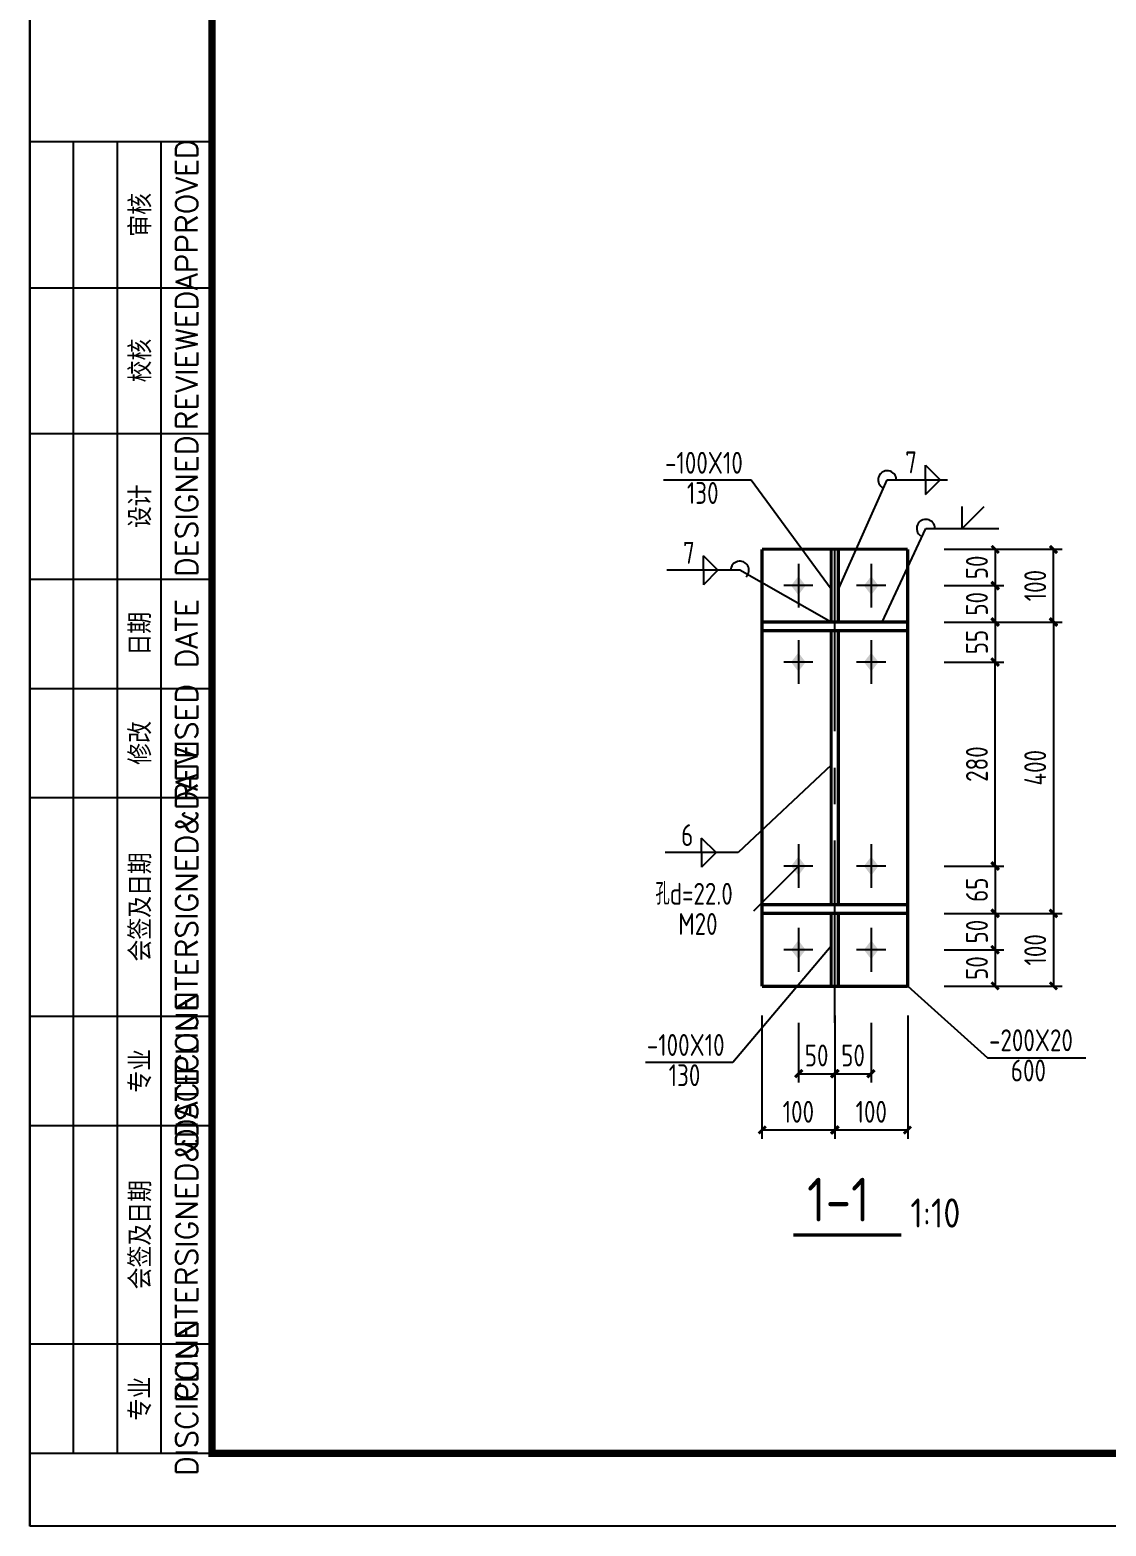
# Model space of a CAD drawing. Header units: millimetres. Extents: x 866309 to 879639, y 39442 to 44891.
# Drawn here: x 878567.9 to 878715.6, y 39448.6 to 39654 of the extents above; entities that cross this region are included whole.
import ezdxf
from ezdxf.enums import TextEntityAlignment as Align

# ---------------------------------------------------------------- set-up
doc = ezdxf.new("R2010")
doc.units = ezdxf.units.MM
doc.header["$LTSCALE"] = 1000
doc.header["$MEASUREMENT"] = 0
for name, pattern in [('2', [11.4, 9, -0.9, 0.6, -0.9]), ('CENTER', [2, 1.25, -0.25, 0.25, -0.25]), ('DOTE', [2.42, 2, -0.2, 0.02, -0.2])]:
    doc.linetypes.add(name, pattern=pattern)
for name, color, linetype in [('10', 7, 'Continuous'), ('1000', 2, 'Continuous'), ('20', 2, 'Continuous'), ('DIM', 7, 'Continuous'), ('DOTE', 1, 'DOTE'), ('中文', 7, 'Continuous'), ('尺寸标注', 7, 'Continuous'), ('焊缝标注', 3, 'Continuous'), ('螺栓孔标注', 253, 'Continuous'), ('轴线', 253, '2'), ('钢板标注', 253, 'Continuous')]:
    doc.layers.add(name, color=color, linetype=linetype)
doc.styles.add('ECEC_TK', font='txt_l.shx', dxfattribs={"bigfont": 'hztxt_l.shx'})
doc.styles.add('GBHZ', font='gbenor.shx', dxfattribs={"width": 0.9, "bigfont": 'gbcbig.shx'})
doc.dimstyles.new('Y10', dxfattribs={"dimscale": 0, "dimtxt": 3, "dimasz": 0.01, "dimexe": 1.2, "dimexo": 1, "dimgap": 1, "dimtad": 1, "dimdec": 0, "dimlfac": 10, "dimzin": 0, "dimdsep": 46, "dimtxsty": 'GBHZ', "dimblk1": 'DX', "dimblk2": 'DX', "dimsah": 1, "dimcen": 0.09, "dimdle": 1, "dimadec": 0, "dimazin": 0, "dimtfac": 1, "dimtdec": 0, "dimtix": 1, "dimtmove": 2, "dimatfit": 3, "dimldrblk": 'DX', "dimfxl": 0, "dimtolj": 1, "dimtzin": 0, "dimarcsym": 0})

# ---------------------------------------------------------------- blocks, each defined once
blk = doc.blocks.new('DX')
at = {"color": 0, "linetype": 'ByBlock', "const_width": 40}
blk.add_lwpolyline([(-54, -51), (46, 49)], dxfattribs=at)
blk = doc.blocks.new('*D2227')
at = {"layer": 'Defpoints', "color": 0, "linetype": 'ByBlock', "transparency": 16777216}
for p in [(878692.65, 39582.73, -3), (878692.35, 39577.73, -3), (878700.35, 39577.73)]:
    blk.add_point(p, dxfattribs=at)
at = {"layer": 'DIM', "color": 0, "linetype": 'ByBlock', "lineweight": -2, "transparency": 16777216}
for p, q in [((878693.65, 39582.73), (878701.55, 39582.73)), ((878700.35, 39582.72), (878700.35, 39577.74)), ((878693.35, 39577.73), (878701.55, 39577.73))]:
    blk.add_line(p, q, dxfattribs=at)
at = {"layer": 'DIM', "color": 0, "linetype": 'ByBlock', "lineweight": -2, "transparency": 16777216, "xscale": 0.01, "yscale": 0.01, "zscale": 0.01}
for p, rotation in [((878700.35, 39582.73), 90), ((878700.35, 39577.73), 270)]:
    blk.add_blockref('DX', p, dxfattribs=dict(at, rotation=rotation))
at = {"layer": 'DIM', "color": 0, "linetype": 'ByBlock', "transparency": 16777216, "insert": (878697.85, 39580.23), "char_height": 3, "attachment_point": 5, "rotation": 90, "style": 'GBHZ'}
blk.add_mtext('\\A1;50', dxfattribs=at)
blk = doc.blocks.new('*D2228')
at = {"layer": 'Defpoints', "color": 0, "linetype": 'ByBlock', "transparency": 16777216}
for p in [(878692.35, 39577.73, -3), (878692.35, 39572.73, -3), (878700.35, 39572.73)]:
    blk.add_point(p, dxfattribs=at)
at = {"layer": 'DIM', "color": 0, "linetype": 'ByBlock', "lineweight": -2, "transparency": 16777216}
for p, q in [((878693.35, 39577.73), (878701.55, 39577.73)), ((878700.35, 39577.72), (878700.35, 39572.74)), ((878693.35, 39572.73), (878701.55, 39572.73))]:
    blk.add_line(p, q, dxfattribs=at)
at = {"layer": 'DIM', "color": 0, "linetype": 'ByBlock', "lineweight": -2, "transparency": 16777216, "xscale": 0.01, "yscale": 0.01, "zscale": 0.01}
for p, rotation in [((878700.35, 39577.73), 90), ((878700.35, 39572.73), 270)]:
    blk.add_blockref('DX', p, dxfattribs=dict(at, rotation=rotation))
at = {"layer": 'DIM', "color": 0, "linetype": 'ByBlock', "transparency": 16777216, "insert": (878697.85, 39575.23), "char_height": 3, "attachment_point": 5, "rotation": 90, "style": 'GBHZ'}
blk.add_mtext('\\A1;50', dxfattribs=at)
blk = doc.blocks.new('*D2229')
at = {"layer": 'Defpoints', "color": 0, "linetype": 'ByBlock', "transparency": 16777216}
for p in [(878692.35, 39572.73, -3), (878692.35, 39567.23), (878700.35, 39567.23)]:
    blk.add_point(p, dxfattribs=at)
at = {"layer": 'DIM', "color": 0, "linetype": 'ByBlock', "lineweight": -2, "transparency": 16777216}
for p, q in [((878693.35, 39572.73), (878701.55, 39572.73)), ((878700.35, 39572.72), (878700.35, 39567.24)), ((878693.35, 39567.23), (878701.55, 39567.23))]:
    blk.add_line(p, q, dxfattribs=at)
at = {"layer": 'DIM', "color": 0, "linetype": 'ByBlock', "lineweight": -2, "transparency": 16777216, "xscale": 0.01, "yscale": 0.01, "zscale": 0.01}
for p, rotation in [((878700.35, 39572.73), 90), ((878700.35, 39567.23), 270)]:
    blk.add_blockref('DX', p, dxfattribs=dict(at, rotation=rotation))
at = {"layer": 'DIM', "color": 0, "linetype": 'ByBlock', "transparency": 16777216, "insert": (878697.85, 39569.98), "char_height": 3, "attachment_point": 5, "rotation": 90, "style": 'GBHZ'}
blk.add_mtext('\\A1;55', dxfattribs=at)
blk = doc.blocks.new('*D2230')
at = {"layer": 'Defpoints', "color": 0, "linetype": 'ByBlock', "transparency": 16777216}
for p in [(878692.35, 39539.23, -3), (878692.35, 39532.73, -3), (878700.35, 39532.73)]:
    blk.add_point(p, dxfattribs=at)
at = {"layer": 'DIM', "color": 0, "linetype": 'ByBlock', "lineweight": -2, "transparency": 16777216}
for p, q in [((878693.35, 39539.23), (878701.55, 39539.23)), ((878700.35, 39539.22), (878700.35, 39532.74)), ((878693.35, 39532.73), (878701.55, 39532.73))]:
    blk.add_line(p, q, dxfattribs=at)
at = {"layer": 'DIM', "color": 0, "linetype": 'ByBlock', "lineweight": -2, "transparency": 16777216, "xscale": 0.01, "yscale": 0.01, "zscale": 0.01}
for p, rotation in [((878700.35, 39539.23), 90), ((878700.35, 39532.73), 270)]:
    blk.add_blockref('DX', p, dxfattribs=dict(at, rotation=rotation))
at = {"layer": 'DIM', "color": 0, "linetype": 'ByBlock', "transparency": 16777216, "insert": (878697.85, 39535.98), "char_height": 3, "attachment_point": 5, "rotation": 90, "style": 'GBHZ'}
blk.add_mtext('\\A1;65', dxfattribs=at)
blk = doc.blocks.new('*D2231')
at = {"layer": 'Defpoints', "color": 0, "linetype": 'ByBlock', "transparency": 16777216}
for p in [(878692.35, 39532.73, -3), (878692.35, 39527.73, -3), (878700.35, 39527.73)]:
    blk.add_point(p, dxfattribs=at)
at = {"layer": 'DIM', "color": 0, "linetype": 'ByBlock', "lineweight": -2, "transparency": 16777216}
for p, q in [((878693.35, 39532.73), (878701.55, 39532.73)), ((878700.35, 39532.72), (878700.35, 39527.74)), ((878693.35, 39527.73), (878701.55, 39527.73))]:
    blk.add_line(p, q, dxfattribs=at)
at = {"layer": 'DIM', "color": 0, "linetype": 'ByBlock', "lineweight": -2, "transparency": 16777216, "xscale": 0.01, "yscale": 0.01, "zscale": 0.01}
for p, rotation in [((878700.35, 39532.73), 90), ((878700.35, 39527.73), 270)]:
    blk.add_blockref('DX', p, dxfattribs=dict(at, rotation=rotation))
at = {"layer": 'DIM', "color": 0, "linetype": 'ByBlock', "transparency": 16777216, "insert": (878697.85, 39530.23), "char_height": 3, "attachment_point": 5, "rotation": 90, "style": 'GBHZ'}
blk.add_mtext('\\A1;50', dxfattribs=at)
blk = doc.blocks.new('*D2232')
at = {"layer": 'Defpoints', "color": 0, "linetype": 'ByBlock', "transparency": 16777216}
for p in [(878692.35, 39527.73, -3), (878692.35, 39522.73, -3), (878700.35, 39522.73)]:
    blk.add_point(p, dxfattribs=at)
at = {"layer": 'DIM', "color": 0, "linetype": 'ByBlock', "lineweight": -2, "transparency": 16777216}
for p, q in [((878693.35, 39527.73), (878701.55, 39527.73)), ((878700.35, 39527.72), (878700.35, 39522.74)), ((878693.35, 39522.73), (878701.55, 39522.73))]:
    blk.add_line(p, q, dxfattribs=at)
at = {"layer": 'DIM', "color": 0, "linetype": 'ByBlock', "lineweight": -2, "transparency": 16777216, "xscale": 0.01, "yscale": 0.01, "zscale": 0.01}
for p, rotation in [((878700.35, 39527.73), 90), ((878700.35, 39522.73), 270)]:
    blk.add_blockref('DX', p, dxfattribs=dict(at, rotation=rotation))
at = {"layer": 'DIM', "color": 0, "linetype": 'ByBlock', "transparency": 16777216, "insert": (878697.85, 39525.23), "char_height": 3, "attachment_point": 5, "rotation": 90, "style": 'GBHZ'}
blk.add_mtext('\\A1;50', dxfattribs=at)
blk = doc.blocks.new('*D2233')
at = {"layer": 'Defpoints', "color": 0, "linetype": 'ByBlock', "transparency": 16777216}
for p in [(878673.35, 39518.73, -3), (878678.35, 39518.73, -3), (878678.35, 39510.73)]:
    blk.add_point(p, dxfattribs=at)
at = {"layer": 'DIM', "color": 0, "linetype": 'ByBlock', "lineweight": -2, "transparency": 16777216}
for p, q in [((878673.35, 39517.73), (878673.35, 39509.53)), ((878678.35, 39517.73), (878678.35, 39509.53)), ((878673.36, 39510.73), (878678.34, 39510.73))]:
    blk.add_line(p, q, dxfattribs=at)
at = {"layer": 'DIM', "color": 0, "linetype": 'ByBlock', "lineweight": -2, "transparency": 16777216, "xscale": 0.01, "yscale": 0.01, "zscale": 0.01, "rotation": 180}
blk.add_blockref('DX', (878673.35, 39510.73), dxfattribs=at)
at = {"layer": 'DIM', "color": 0, "linetype": 'ByBlock', "lineweight": -2, "transparency": 16777216, "xscale": 0.01, "yscale": 0.01, "zscale": 0.01}
blk.add_blockref('DX', (878678.35, 39510.73), dxfattribs=at)
at = {"layer": 'DIM', "color": 0, "linetype": 'ByBlock', "transparency": 16777216, "insert": (878675.85, 39513.23), "char_height": 3, "attachment_point": 5, "style": 'GBHZ'}
blk.add_mtext('\\A1;50', dxfattribs=at)
blk = doc.blocks.new('*D2234')
at = {"layer": 'Defpoints', "color": 0, "linetype": 'ByBlock', "transparency": 16777216}
for p in [(878678.35, 39518.73, -3), (878683.35, 39518.73, -3), (878683.35, 39510.73)]:
    blk.add_point(p, dxfattribs=at)
at = {"layer": 'DIM', "color": 0, "linetype": 'ByBlock', "lineweight": -2, "transparency": 16777216}
for p, q in [((878678.35, 39517.73), (878678.35, 39509.53)), ((878683.35, 39517.73), (878683.35, 39509.53)), ((878678.36, 39510.73), (878683.34, 39510.73))]:
    blk.add_line(p, q, dxfattribs=at)
at = {"layer": 'DIM', "color": 0, "linetype": 'ByBlock', "lineweight": -2, "transparency": 16777216, "xscale": 0.01, "yscale": 0.01, "zscale": 0.01, "rotation": 180}
blk.add_blockref('DX', (878678.35, 39510.73), dxfattribs=at)
at = {"layer": 'DIM', "color": 0, "linetype": 'ByBlock', "lineweight": -2, "transparency": 16777216, "xscale": 0.01, "yscale": 0.01, "zscale": 0.01}
blk.add_blockref('DX', (878683.35, 39510.73), dxfattribs=at)
at = {"layer": 'DIM', "color": 0, "linetype": 'ByBlock', "transparency": 16777216, "insert": (878680.85, 39513.23), "char_height": 3, "attachment_point": 5, "style": 'GBHZ'}
blk.add_mtext('\\A1;50', dxfattribs=at)
blk = doc.blocks.new('*D2235')
at = {"layer": 'Defpoints', "color": 0, "linetype": 'ByBlock', "transparency": 16777216}
for p in [(878668.35, 39519.73, -3), (878678.35, 39519.73, -3), (878678.35, 39503)]:
    blk.add_point(p, dxfattribs=at)
at = {"layer": 'DIM', "color": 0, "linetype": 'ByBlock', "lineweight": -2, "transparency": 16777216}
for p, q in [((878668.35, 39518.73), (878668.35, 39501.8)), ((878678.35, 39518.73), (878678.35, 39501.8)), ((878668.36, 39503), (878678.34, 39503))]:
    blk.add_line(p, q, dxfattribs=at)
at = {"layer": 'DIM', "color": 0, "linetype": 'ByBlock', "lineweight": -2, "transparency": 16777216, "xscale": 0.01, "yscale": 0.01, "zscale": 0.01, "rotation": 180}
blk.add_blockref('DX', (878668.35, 39503), dxfattribs=at)
at = {"layer": 'DIM', "color": 0, "linetype": 'ByBlock', "lineweight": -2, "transparency": 16777216, "xscale": 0.01, "yscale": 0.01, "zscale": 0.01}
blk.add_blockref('DX', (878678.35, 39503), dxfattribs=at)
at = {"layer": 'DIM', "color": 0, "linetype": 'ByBlock', "transparency": 16777216, "insert": (878673.35, 39505.5), "char_height": 3, "attachment_point": 5, "style": 'GBHZ'}
blk.add_mtext('\\A1;100', dxfattribs=at)
blk = doc.blocks.new('*D2236')
at = {"layer": 'Defpoints', "color": 0, "linetype": 'ByBlock', "transparency": 16777216}
for p in [(878678.35, 39519.73, -3), (878688.35, 39519.73, -3), (878688.35, 39503)]:
    blk.add_point(p, dxfattribs=at)
at = {"layer": 'DIM', "color": 0, "linetype": 'ByBlock', "lineweight": -2, "transparency": 16777216}
for p, q in [((878678.35, 39518.73), (878678.35, 39501.8)), ((878688.35, 39518.73), (878688.35, 39501.8)), ((878678.36, 39503), (878688.34, 39503))]:
    blk.add_line(p, q, dxfattribs=at)
at = {"layer": 'DIM', "color": 0, "linetype": 'ByBlock', "lineweight": -2, "transparency": 16777216, "xscale": 0.01, "yscale": 0.01, "zscale": 0.01, "rotation": 180}
blk.add_blockref('DX', (878678.35, 39503), dxfattribs=at)
at = {"layer": 'DIM', "color": 0, "linetype": 'ByBlock', "lineweight": -2, "transparency": 16777216, "xscale": 0.01, "yscale": 0.01, "zscale": 0.01}
blk.add_blockref('DX', (878688.35, 39503), dxfattribs=at)
at = {"layer": 'DIM', "color": 0, "linetype": 'ByBlock', "transparency": 16777216, "insert": (878683.35, 39505.5), "char_height": 3, "attachment_point": 5, "style": 'GBHZ'}
blk.add_mtext('\\A1;100', dxfattribs=at)
blk = doc.blocks.new('*D2237')
at = {"layer": 'Defpoints', "color": 0, "linetype": 'ByBlock', "transparency": 16777216}
for p in [(878700.35, 39572.73, -3), (878692.35, 39532.73, -3), (878708.35, 39532.73)]:
    blk.add_point(p, dxfattribs=at)
at = {"layer": 'DIM', "color": 0, "linetype": 'ByBlock', "lineweight": -2, "transparency": 16777216}
for p, q in [((878701.35, 39572.73), (878709.55, 39572.73)), ((878708.35, 39572.72), (878708.35, 39532.74)), ((878693.35, 39532.73), (878709.55, 39532.73))]:
    blk.add_line(p, q, dxfattribs=at)
at = {"layer": 'DIM', "color": 0, "linetype": 'ByBlock', "lineweight": -2, "transparency": 16777216, "xscale": 0.01, "yscale": 0.01, "zscale": 0.01}
for p, rotation in [((878708.35, 39572.73), 90), ((878708.35, 39532.73), 270)]:
    blk.add_blockref('DX', p, dxfattribs=dict(at, rotation=rotation))
at = {"layer": 'DIM', "color": 0, "linetype": 'ByBlock', "transparency": 16777216, "insert": (878705.85, 39552.73), "char_height": 3, "attachment_point": 5, "rotation": 90, "style": 'GBHZ'}
blk.add_mtext('\\A1;400', dxfattribs=at)
blk = doc.blocks.new('*D2238')
at = {"layer": 'Defpoints', "color": 0, "linetype": 'ByBlock', "transparency": 16777216}
for p in [(878693.35, 39532.73), (878694.35, 39522.73), (878708.35, 39522.73)]:
    blk.add_point(p, dxfattribs=at)
at = {"layer": 'DIM', "color": 0, "linetype": 'ByBlock', "lineweight": -2, "transparency": 16777216}
for p, q in [((878694.35, 39532.73), (878709.55, 39532.73)), ((878708.35, 39532.72), (878708.35, 39522.74)), ((878695.35, 39522.73), (878709.55, 39522.73))]:
    blk.add_line(p, q, dxfattribs=at)
at = {"layer": 'DIM', "color": 0, "linetype": 'ByBlock', "lineweight": -2, "transparency": 16777216, "xscale": 0.01, "yscale": 0.01, "zscale": 0.01}
for p, rotation in [((878708.35, 39532.73), 90), ((878708.35, 39522.73), 270)]:
    blk.add_blockref('DX', p, dxfattribs=dict(at, rotation=rotation))
at = {"layer": 'DIM', "color": 0, "linetype": 'ByBlock', "transparency": 16777216, "insert": (878705.85, 39527.73), "char_height": 3, "attachment_point": 5, "rotation": 90, "style": 'GBHZ'}
blk.add_mtext('\\A1;100', dxfattribs=at)
blk = doc.blocks.new('*D2239')
at = {"layer": 'Defpoints', "color": 0, "linetype": 'ByBlock', "transparency": 16777216}
for p in [(878692.35, 39582.73, -3), (878708.35, 39582.73), (878693.35, 39572.73)]:
    blk.add_point(p, dxfattribs=at)
at = {"layer": 'DIM', "color": 0, "linetype": 'ByBlock', "lineweight": -2, "transparency": 16777216}
for p, q in [((878693.35, 39582.73), (878709.55, 39582.73)), ((878708.35, 39572.74), (878708.35, 39582.72)), ((878694.35, 39572.73), (878709.55, 39572.73))]:
    blk.add_line(p, q, dxfattribs=at)
at = {"layer": 'DIM', "color": 0, "linetype": 'ByBlock', "lineweight": -2, "transparency": 16777216, "xscale": 0.01, "yscale": 0.01, "zscale": 0.01}
for p, rotation in [((878708.35, 39582.73), 90), ((878708.35, 39572.73), 270)]:
    blk.add_blockref('DX', p, dxfattribs=dict(at, rotation=rotation))
at = {"layer": 'DIM', "color": 0, "linetype": 'ByBlock', "transparency": 16777216, "insert": (878705.85, 39577.73), "char_height": 3, "attachment_point": 5, "rotation": 90, "style": 'GBHZ'}
blk.add_mtext('\\A1;100', dxfattribs=at)
blk = doc.blocks.new('*D2240')
at = {"layer": 'Defpoints', "color": 0, "linetype": 'ByBlock', "transparency": 16777216}
for p in [(878692.35, 39567.23), (878700.35, 39567.23), (878692.35, 39539.23)]:
    blk.add_point(p, dxfattribs=at)
at = {"layer": 'DIM', "color": 0, "linetype": 'ByBlock', "lineweight": -2, "transparency": 16777216}
for p, q in [((878693.35, 39567.23), (878701.55, 39567.23)), ((878700.35, 39539.24), (878700.35, 39567.22)), ((878693.35, 39539.23), (878701.55, 39539.23))]:
    blk.add_line(p, q, dxfattribs=at)
at = {"layer": 'DIM', "color": 0, "linetype": 'ByBlock', "lineweight": -2, "transparency": 16777216, "xscale": 0.01, "yscale": 0.01, "zscale": 0.01}
for p, rotation in [((878700.35, 39567.23), 90), ((878700.35, 39539.23), 270)]:
    blk.add_blockref('DX', p, dxfattribs=dict(at, rotation=rotation))
at = {"layer": 'DIM', "color": 0, "linetype": 'ByBlock', "transparency": 16777216, "insert": (878697.85, 39553.23), "char_height": 3, "attachment_point": 5, "rotation": 90, "style": 'GBHZ'}
blk.add_mtext('\\A1;280', dxfattribs=at)

msp = doc.modelspace()

# ---------------------------------------------------------------- linework, layer by layer
for p, q in [((878567.903, 39448.627), (878567.903, 40042.627)), ((878567.903, 40042.627), (878567.903, 39448.627)), ((878573.903, 39458.627), (878573.903, 39638.627)), ((878579.903, 39458.627), (878579.903, 39638.627)), ((878585.903, 39458.627), (878585.903, 39638.627)), ((878567.903, 39618.627), (878592.903, 39618.627)), ((878567.903, 39598.627), (878592.903, 39598.627)), ((878567.903, 39578.627), (878592.903, 39578.627)), ((878567.903, 39563.627), (878592.903, 39563.627)), ((878567.903, 39548.627), (878592.903, 39548.627)), ((878567.903, 39518.627), (878592.903, 39518.627)), ((878567.903, 39503.627), (878592.903, 39503.627)), ((878567.903, 39473.627), (878592.903, 39473.627)), ((879619.153, 39448.627), (878567.903, 39448.627))]:
    msp.add_line(p, q)
at = {"color": 0, "const_width": 1}
msp.add_lwpolyline([(879609.153, 39458.627), (878592.903, 39458.627), (878592.903, 40032.627), (879609.153, 40032.627)], close=True, dxfattribs=at)
msp.add_lwpolyline([(878567.903, 39638.627), (878567.903, 39458.627), (878592.903, 39458.627), (878592.903, 39638.627)], close=True)
at = {"layer": '10', "color": 253}
for p, q in [((878673.347, 39580.731, -3), (878673.347, 39574.731, -3)), ((878683.347, 39580.731, -3), (878683.347, 39574.731, -3)), ((878675.347, 39577.731, -3), (878671.347, 39577.731, -3)), ((878685.347, 39577.731, -3), (878681.347, 39577.731, -3)), ((878673.347, 39570.231, -3), (878673.347, 39564.231, -3)), ((878683.347, 39570.231, -3), (878683.347, 39564.231, -3)), ((878675.347, 39567.231, -3), (878671.347, 39567.231, -3)), ((878685.347, 39567.231, -3), (878681.347, 39567.231, -3)), ((878673.347, 39542.23, -3), (878673.347, 39536.23, -3)), ((878683.347, 39542.23, -3), (878683.347, 39536.23, -3)), ((878675.347, 39539.23, -3), (878671.347, 39539.23, -3)), ((878685.347, 39539.23, -3), (878681.347, 39539.23, -3)), ((878673.347, 39530.73, -3), (878673.347, 39524.73, -3)), ((878683.347, 39530.73, -3), (878683.347, 39524.73, -3)), ((878675.347, 39527.73, -3), (878671.347, 39527.73, -3)), ((878685.347, 39527.73, -3), (878681.347, 39527.73, -3))]:
    msp.add_line(p, q, dxfattribs=at)
at = {"layer": '10', "const_width": 0.45}
msp.add_lwpolyline([(878672.635, 39488.586), (878687.499, 39488.586)], dxfattribs=at)
at = {"layer": '10'}
for points in [[(878673.347, 39579.031, -3), (878672.347, 39577.731, -3), (878674.347, 39577.731, -3), (878673.347, 39576.431, -3)], [(878683.347, 39579.031, -3), (878682.347, 39577.731, -3), (878684.347, 39577.731, -3), (878683.347, 39576.431, -3)], [(878673.347, 39568.531, -3), (878672.347, 39567.231, -3), (878674.347, 39567.231, -3), (878673.347, 39565.931, -3)], [(878683.347, 39568.531, -3), (878682.347, 39567.231, -3), (878684.347, 39567.231, -3), (878683.347, 39565.931, -3)], [(878673.347, 39540.53, -3), (878672.347, 39539.23, -3), (878674.347, 39539.23, -3), (878673.347, 39537.93, -3)], [(878683.347, 39540.53, -3), (878682.347, 39539.23, -3), (878684.347, 39539.23, -3), (878683.347, 39537.93, -3)], [(878673.347, 39529.03, -3), (878672.347, 39527.73, -3), (878674.347, 39527.73, -3), (878673.347, 39526.43, -3)], [(878683.347, 39529.03, -3), (878682.347, 39527.73, -3), (878684.347, 39527.73, -3), (878683.347, 39526.43, -3)]]:
    msp.add_solid(points, dxfattribs=at)
at = {"layer": '1000', "const_width": 0.45, "elevation": -3}
for points in [[(878688.347, 39582.73), (878668.347, 39582.73)], [(878668.347, 39582.73), (878668.347, 39522.73)], [(878677.847, 39582.73), (878677.847, 39572.731)], [(878678.847, 39572.731), (878678.847, 39582.73)], [(878688.347, 39522.73), (878688.347, 39582.73)], [(878677.847, 39522.731), (878677.847, 39532.73)], [(878678.847, 39532.73), (878678.847, 39522.731)], [(878668.347, 39522.73), (878688.347, 39522.73)]]:
    msp.add_lwpolyline(points, dxfattribs=at)
at = {"layer": '20', "const_width": 0.3, "elevation": -3}
for points in [[(878668.347, 39569.23), (878668.347, 39568.23)], [(878688.347, 39569.23), (878688.347, 39568.23)]]:
    msp.add_lwpolyline(points, dxfattribs=at)
at = {"layer": 'DOTE', "linetype": 'CENTER', "ltscale": 0.02}
msp.add_line((878678.347, 39517.73, -3), (878678.347, 39587.73, -3), dxfattribs=at)
at = {"layer": '尺寸标注', "color": 3, "const_width": 0.45, "elevation": -3}
for points in [[(878688.347, 39572.731), (878668.347, 39572.731)], [(878668.347, 39571.531), (878688.347, 39571.531)], [(878677.847, 39533.93), (878677.847, 39571.531)], [(878678.847, 39533.93), (878678.847, 39571.531)], [(878688.347, 39533.93), (878668.347, 39533.93)], [(878668.347, 39532.73), (878688.347, 39532.73)]]:
    msp.add_lwpolyline(points, dxfattribs=at)
at = {"layer": '焊缝标注'}
for p, q in [((878690.808, 39594.252, -3), (878692.808, 39592.252, -3)), ((878690.808, 39592.252, -3), (878690.808, 39594.252, -3)), ((878678.847, 39577.231, -3), (878685.541, 39592.252, -3)), ((878685.541, 39592.252, -3), (878693.808, 39592.252, -3)), ((878690.808, 39590.252, -3), (878692.808, 39592.252, -3)), ((878690.808, 39592.252, -3), (878690.808, 39590.252, -3)), ((878695.835, 39585.577, -3), (878695.835, 39588.577, -3)), ((878695.835, 39585.577, -3), (878698.835, 39588.577, -3)), ((878684.847, 39572.731, -3), (878690.835, 39585.577, -3)), ((878690.835, 39585.577, -3), (878700.835, 39585.577, -3)), ((878662.319, 39579.831, -3), (878660.319, 39581.831, -3)), ((878660.319, 39579.831, -3), (878660.319, 39581.831, -3)), ((878665.319, 39579.831, -3), (878655.319, 39579.831, -3)), ((878662.319, 39579.831, -3), (878660.319, 39577.831, -3)), ((878660.319, 39579.831, -3), (878660.319, 39577.831, -3)), ((878677.847, 39572.731, -3), (878665.319, 39579.831, -3)), ((878677.847, 39553.094, -3), (878665.069, 39541.08, -3)), ((878662.069, 39541.08, -3), (878660.069, 39543.08, -3)), ((878660.069, 39541.08, -3), (878660.069, 39543.08, -3)), ((878665.069, 39541.08, -3), (878655.069, 39541.08, -3)), ((878662.069, 39541.08, -3), (878660.069, 39539.08, -3)), ((878660.069, 39541.08, -3), (878660.069, 39539.08, -3))]:
    msp.add_line(p, q, dxfattribs=at)
for centre, start, end in [((878685.541, 39592.252, -3), 0, 245.25041), ((878690.835, 39585.577, -3), 0, 235.48873), ((878665.319, 39579.831, -3), 314.93155, 180.00001)]:
    msp.add_arc(centre, 1.25, start, end, dxfattribs=at)
at = {"layer": '螺栓孔标注'}
msp.add_line((878673.347, 39539.23, -3), (878667.171, 39533.028, -3), dxfattribs=at)
at = {"layer": '螺栓孔标注', "const_width": 0.1, "elevation": -3}
msp.add_lwpolyline([(878673.397, 39539.23, 1), (878673.297, 39539.23, 1), (878673.397, 39539.23, 1)], format="xyb", close=True, dxfattribs=at)
at = {"layer": '钢板标注'}
for p, q in [((878666.853, 39592.192, -3), (878654.853, 39592.192, -3)), ((878677.847, 39577.231, -3), (878666.853, 39592.192, -3)), ((878677.847, 39528.23, -3), (878664.353, 39512.269, -3)), ((878688.347, 39522.73, -3), (878699.308, 39512.915, -3)), ((878664.353, 39512.269, -3), (878652.353, 39512.269, -3)), ((878699.308, 39512.915, -3), (878712.805, 39512.915, -3))]:
    msp.add_line(p, q, dxfattribs=at)
at = {"layer": '钢板标注', "const_width": 0.1, "elevation": -3}
for points in [[(878677.897, 39577.231, 1), (878677.797, 39577.231, 1), (878677.897, 39577.231, 1)], [(878677.897, 39528.23, -1), (878677.797, 39528.23, -1), (878677.897, 39528.23, -1)], [(878688.397, 39522.73, 1), (878688.297, 39522.73, 1), (878688.397, 39522.73, 1)]]:
    msp.add_lwpolyline(points, format="xyb", close=True, dxfattribs=at)

# ---------------------------------------------------------------- texts
at = {"style": 'ECEC_TK'}
for s, p in [('APPROVED', (878589.403, 39628.627)), ('审核', (878582.903, 39628.627)), ('REVIEWED', (878589.403, 39608.627)), ('校核', (878582.903, 39608.627)), ('DESIGNED', (878589.403, 39588.627)), ('设计', (878582.903, 39588.627)), ('DATE', (878589.403, 39571.127)), ('日期', (878582.903, 39571.127)), ('REVISED', (878589.403, 39556.127)), ('修改', (878582.903, 39556.127)), ('COUNTERSIGNED&DATE', (878589.403, 39533.627)), ('会签及日期', (878582.903, 39533.627)), ('DISCIPLINE', (878589.403, 39511.127)), ('专业', (878582.903, 39511.127)), ('COUNTERSIGNED&DATE', (878589.403, 39488.627)), ('会签及日期', (878582.903, 39488.627)), ('DISCIPLINE', (878589.403, 39466.127)), ('专业', (878582.903, 39466.127))]:
    msp.add_text(s, height=3, rotation=90, dxfattribs=at).set_placement(p, align=Align.MIDDLE)
at = {"layer": '中文', "style": 'GBHZ'}
msp.add_text('1:10', height=4, dxfattribs=at).set_placement((878688.724, 39489.603, -0.009))
at = {"layer": '焊缝标注', "style": 'GBHZ', "width": 0.9}
for s, p in [('7', (878688.008, 39593.152, -3)), ('7', (878657.519, 39580.731, -3)), ('6', (878657.269, 39541.98, -3))]:
    msp.add_text(s, height=3, dxfattribs=at).set_placement(p)
at = {"layer": '螺栓孔标注', "style": 'GBHZ', "width": 0.9}
for s, p in [('孔d=22.0', (878653.749, 39533.928, -3)), ('M20', (878656.871, 39529.778, -3))]:
    msp.add_text(s, height=3, dxfattribs=at).set_placement(p)
at = {"layer": '轴线', "color": 61, "linetype": 'ByBlock', "style": 'GBHZ'}
msp.add_text('1-1', height=6, dxfattribs=at).set_placement((878674.545, 39490.441))
at = {"layer": '钢板标注', "style": 'GBHZ', "width": 0.9}
for s, p in [('-100X10', (878655.053, 39593.092, -3)), ('130', (878658.053, 39588.942, -3)), ('-100X10', (878652.553, 39513.169, -3)), ('-200X20', (878699.508, 39513.815, -3)), ('130', (878655.553, 39509.019, -3)), ('600', (878702.508, 39509.665, -3))]:
    msp.add_text(s, height=3, dxfattribs=at).set_placement(p)

# ---------------------------------------------------------------- dimensions: what is measured, and where the dimension line sits
at = {"layer": 'DIM', "color": 2, "linetype": 'ByBlock'}
for base, p1, p2, angle, picture, middle in [((878708.347, 39582.731), (878693.347, 39572.731), (878692.347, 39582.731, -3), 270, '*D2239', (878705.847, 39577.731)), ((878700.347, 39577.731), (878692.651, 39582.73, -3), (878692.347, 39577.731, -3), 90, '*D2227', (878697.847, 39580.23)), ((878700.347, 39572.731), (878692.347, 39577.731, -3), (878692.347, 39572.731, -3), 90, '*D2228', (878697.847, 39575.231)), ((878700.347, 39567.231), (878692.347, 39572.731, -3), (878692.347, 39567.231), 90, '*D2229', (878697.847, 39569.981)), ((878708.347, 39532.73), (878700.347, 39572.731, -3), (878692.347, 39532.73, -3), 90, '*D2237', (878705.847, 39552.73)), ((878700.347, 39567.231), (878692.347, 39539.23), (878692.347, 39567.231), 270, '*D2240', (878697.847, 39553.23)), ((878700.347, 39532.73), (878692.347, 39539.23, -3), (878692.347, 39532.73, -3), 90, '*D2230', (878697.847, 39535.98)), ((878700.347, 39527.73), (878692.347, 39532.73, -3), (878692.347, 39527.73, -3), 90, '*D2231', (878697.847, 39530.23)), ((878708.347, 39522.73), (878693.347, 39532.73), (878694.347, 39522.73), 90, '*D2238', (878705.847, 39527.73)), ((878700.347, 39522.73), (878692.347, 39527.73, -3), (878692.347, 39522.73, -3), 90, '*D2232', (878697.847, 39525.23))]:
    dim = msp.add_linear_dim(base=base, p1=p1, p2=p2, angle=angle, dimstyle='Y10', override={"dimscale": 1}, dxfattribs=at)
    dim.commit()
    dim.dimension.update_dxf_attribs({"geometry": picture, "text_midpoint": middle})
for base, p1, p2, picture, middle in [((878678.347, 39503.004), (878668.347, 39519.73, -3), (878678.347, 39519.73, -3), '*D2235', (878673.347, 39505.504)), ((878678.347, 39510.73), (878673.347, 39518.73, -3), (878678.347, 39518.73, -3), '*D2233', (878675.847, 39513.23)), ((878688.347, 39503.004), (878678.347, 39519.73, -3), (878688.347, 39519.73, -3), '*D2236', (878683.347, 39505.504)), ((878683.347, 39510.73), (878678.347, 39518.73, -3), (878683.347, 39518.73, -3), '*D2234', (878680.847, 39513.23))]:
    dim = msp.add_linear_dim(base=base, p1=p1, p2=p2, dimstyle='Y10', override={"dimscale": 1}, dxfattribs=at)
    dim.commit()
    dim.dimension.update_dxf_attribs({"geometry": picture, "text_midpoint": middle})

doc.saveas('drawing.dxf')
